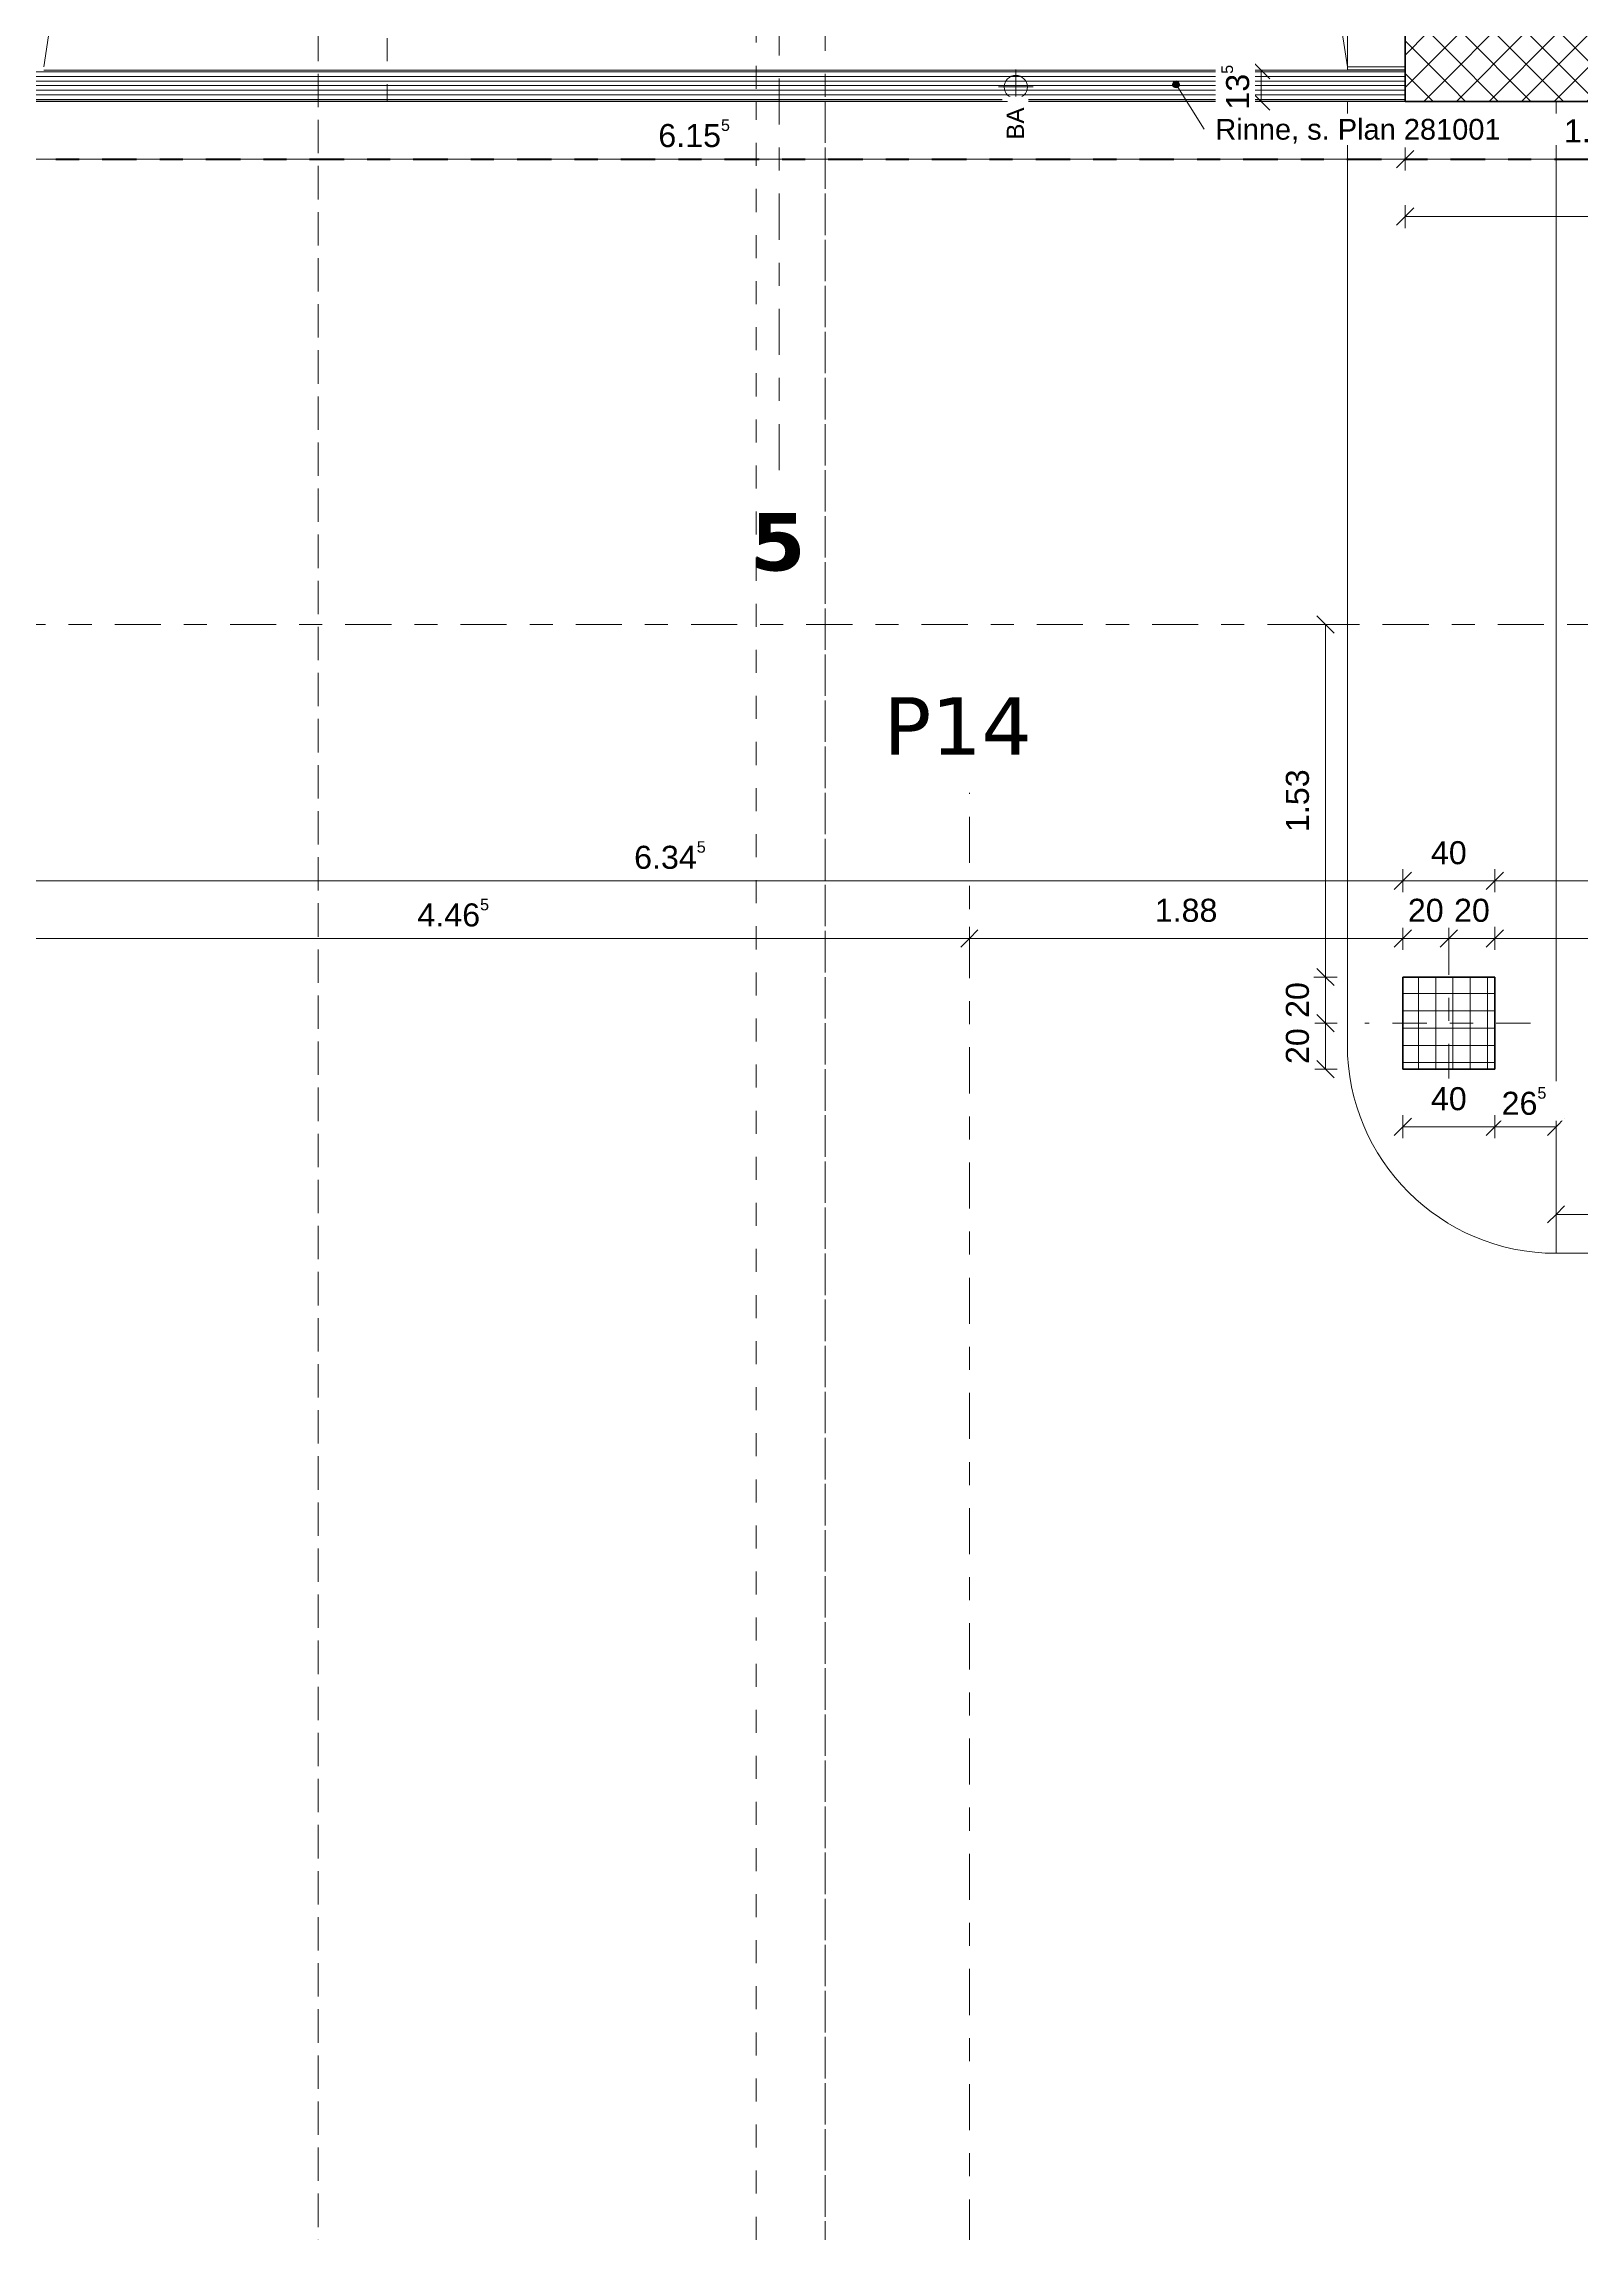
# Model space of a CAD drawing. Header units: metres. Extents: x -86 to 44, y -23 to 39.
# Drawn here: x -19.09 to -12.42, y -11.6 to -2.1 of the extents above; entities that cross this region are included whole.
import ezdxf

# ---------------------------------------------------------------- set-up
doc = ezdxf.new("R2010")
doc.units = ezdxf.units.M
for name, pattern in [('_Rasterlinie_', [0.375, 0.2, -0.05, 0.075, -0.05]), ('_Strichpunkt - Mittel_', [0.35, 0.15, -0.1, 0, -0.1]), ('_Verdeckte Linien_', [0.15, 0.1, -0.05]), ('Strichpunkt - Mittel', [0.35, 0.15, -0.1, 0, -0.1])]:
    doc.linetypes.add(name, pattern=pattern)
for name, color, linetype, lineweight in [('A-____-____-DIMS', 7, 'Continuous', 5), ('A-____-____-DIMS-50', 7, 'Continuous', 5), ('A-____-NOTE-TEXT', 7, 'Continuous', 9), ('A-DETL-____-HDLN', 7, '_Verdeckte Linien_', 9), ('A-DETL-____-THIN', 7, 'Continuous', 9), ('A-DETL-GENF-OTLN', 7, 'Continuous', 9), ('A-FLOR-____-OTLN', 7, 'Continuous', 9), ('A-WALL-____-MCUT', 7, 'Continuous', 35), ('A-WALL-____-PATT', 7, 'Continuous', 35), ('C-PRKG-____-OTLN', 7, 'Continuous', 9), ('M-EQPM-____-OTLN', 7, 'Continuous', 9), ('S-COLS-____-MCUT', 7, 'Continuous', 35), ('S-COLS-____-OTLN', 7, 'Continuous', 9), ('S-GRID-____-OTLN', 7, 'Continuous', 5), ('Text', 7, 'Continuous', 5)]:
    doc.layers.add(name, color=color, linetype=linetype, lineweight=lineweight)
for name, color, linetype, lineweight, true_color in [('A-____-MATC-OTLN', 7, 'Strichpunkt - Mittel', 40, 0x0080ff), ('A-DETL-____-OTLN', 5, 'Continuous', 9, 0x0000ff), ('S-GRID-____-IDEN', 7, 'Continuous', 9, 0x5555aa)]:
    doc.layers.add(name, color=color, linetype=linetype, lineweight=lineweight, true_color=true_color)
doc.styles.add('Arial', font='arial.ttf', dxfattribs={"height": 0.09})
doc.styles.add('Arial_1', font='arial.ttf', dxfattribs={"height": 0.1})
doc.styles.add('Arial_2', font='arial.ttf', dxfattribs={"height": 0.075})
doc.styles.add('Verdana_B', font='verdana.ttf', dxfattribs={"height": 0.25})
doc.dimstyles.new('SUB_Rohbau_fein_1', dxfattribs={"dimscale": 0.3048, "dimtxt": 0.102026, "dimasz": 0.246063, "dimexe": 0.164042, "dimexo": 0.0625, "dimgap": 0.123031, "dimtad": 1, "dimrnd": 0.005, "dimzin": 0, "dimdsep": 46, "dimtxsty": 'Arial_1', "dimblk1": 'OBLIQUE', "dimblk2": 'OBLIQUE', "dimsah": 1, "dimcen": 0.09, "dimazin": 0, "dimtfac": 1, "dimtdec": 4, "dimtix": 1, "dimtmove": 0, "dimatfit": 3, "dimfxl": 0.164042, "dimfxlon": 1, "dimtvp": 1, "dimtfill": 1, "dimtolj": 1, "dimtzin": 0, "dimarcsym": 2})
doc.dimstyles.new('SUB_Rohbau_fein_6', dxfattribs={"dimscale": 0.3048, "dimtxt": 0.102026, "dimasz": 0.246063, "dimexe": 0.164042, "dimexo": 0.0625, "dimgap": 0.123031, "dimtad": 1, "dimdec": 1, "dimlfac": 100, "dimrnd": 0.5, "dimdsep": 46, "dimtxsty": 'Arial_1', "dimblk1": 'OBLIQUE', "dimblk2": 'OBLIQUE', "dimsah": 1, "dimcen": 0.09, "dimazin": 0, "dimtfac": 1, "dimtdec": 4, "dimtix": 1, "dimtmove": 0, "dimatfit": 3, "dimfxl": 0.164042, "dimfxlon": 1, "dimtvp": 1, "dimtfill": 1, "dimtolj": 1, "dimtzin": 0, "dimarcsym": 2})
doc.dimstyles.new('SUB_Rohbau_fein_7', dxfattribs={"dimscale": 0.3048, "dimtxt": 0.102026, "dimasz": 0.246063, "dimexe": 0.164042, "dimexo": 0.0625, "dimgap": 0.123031, "dimtad": 1, "dimrnd": 0.005, "dimzin": 0, "dimdsep": 46, "dimtxsty": 'Arial_1', "dimblk1": 'OBLIQUE', "dimblk2": 'OBLIQUE', "dimsah": 1, "dimcen": 0.09, "dimazin": 0, "dimtfac": 1, "dimtdec": 4, "dimtix": 1, "dimtmove": 0, "dimatfit": 3, "dimfxl": 0.164042, "dimfxlon": 1, "dimtvp": 1, "dimtfill": 1, "dimtolj": 1, "dimtzin": 0, "dimarcsym": 2})
doc.dimstyles.new('SUB_Rohbau_fein_8', dxfattribs={"dimscale": 0.3048, "dimtxt": 0.102026, "dimasz": 0.246063, "dimexe": 0.164042, "dimexo": 0.0625, "dimgap": 0.123031, "dimtad": 1, "dimdec": 1, "dimlfac": 100, "dimrnd": 0.5, "dimdsep": 46, "dimtxsty": 'Arial_1', "dimblk1": 'OBLIQUE', "dimblk2": 'OBLIQUE', "dimsah": 1, "dimcen": 0.09, "dimazin": 0, "dimtfac": 1, "dimtdec": 4, "dimtix": 1, "dimtmove": 0, "dimatfit": 3, "dimfxl": 0.164042, "dimfxlon": 1, "dimtvp": 1, "dimtfill": 1, "dimtolj": 1, "dimtzin": 0, "dimarcsym": 2})
doc.dimstyles.new('SUB_Rohbau_fein_9', dxfattribs={"dimscale": 0.3048, "dimtxt": 0.102026, "dimasz": 0.246063, "dimexe": 0.164042, "dimexo": 0.0625, "dimgap": 0.123031, "dimtad": 1, "dimrnd": 0.005, "dimzin": 0, "dimdsep": 46, "dimtxsty": 'Arial_1', "dimblk1": 'OBLIQUE', "dimblk2": 'OBLIQUE', "dimsah": 1, "dimcen": 0.09, "dimazin": 0, "dimtfac": 1, "dimtdec": 4, "dimtix": 1, "dimtmove": 0, "dimatfit": 3, "dimfxl": 0.164042, "dimfxlon": 1, "dimtvp": 1, "dimtfill": 1, "dimtolj": 1, "dimtzin": 0, "dimarcsym": 2})
pattern_1 = [(45, (0, 0), (-0.0707107, 0.0707107), []), (135, (0, 0), (-0.0707107, -0.0707107), [])]

# ---------------------------------------------------------------- blocks, each defined once
blk = doc.blocks.new('PP_Parkplatz - 2650 x 5000-V93--01_UG_OK_FFB_AF')
at = {"layer": 'C-PRKG-____-OTLN', "color": 253, "true_color": 0x999999}
for p, q in [((-12.528, -7.3523), (-12.528, -2.3534)), ((-12.528, -2.3534), (-12.528, -7.3523)), ((-12.528, -7.3523), (-12.528, -2.3534)), ((-11.495, -2.3533), (-11.533, -2.3533)), ((-11.495, -2.3533), (-11.533, -2.3533)), ((-11.533, -2.3533), (-11.495, -2.3533)), ((-9.9729, -2.3533), (-11.4931, -2.3533)), ((-9.9729, -2.3533), (-11.4931, -2.3533)), ((-11.4931, -2.3533), (-9.9729, -2.3533)), ((-9.933, -2.3533), (-9.971, -2.3533)), ((-9.933, -2.3533), (-9.971, -2.3533)), ((-9.971, -2.3533), (-9.933, -2.3533)), ((-9.878, -2.3551), (-9.878, -2.3534)), ((-9.878, -7.3523), (-9.878, -2.3534)), ((-9.878, -2.3534), (-9.878, -2.3551)), ((-9.878, -7.3523), (-9.878, -2.3551)), ((-9.878, -2.3551), (-9.878, -7.3523)), ((-9.878, -7.3523), (-12.528, -7.3523)), ((-12.528, -7.3523), (-9.878, -7.3523)), ((-9.878, -7.3523), (-12.528, -7.3523)), ((-12.528, -7.3523), (-12.528, -7.3523)), ((-9.878, -7.3523), (-9.878, -7.3523))]:
    blk.add_line(p, q, dxfattribs=at)
blk = doc.blocks.new('Rampenpfeil - Geschnitten-31193017--01_UG_OK_FFB_AF')
at = {"layer": 'A-DETL-GENF-OTLN'}
for p, q in [((0, 5.655), (9.781, 4.1701)), ((0, 0), (9.781, 1.4849))]:
    blk.add_line(p, q, dxfattribs=at)
blk = doc.blocks.new('DIMBLOCK780--01_UG_OK_FFB_AF')
at = {"layer": 'A-____-____-DIMS-50'}
for p, q in [((-19.338, -2.6034), (-19.338, -2.5534)), ((-13.183, -2.6034), (-13.183, -2.5534)), ((-19.338, -2.6034), (-19.3755, -2.6409)), ((-19.338, -2.6034), (-19.3005, -2.5659)), ((-19.338, -2.6034), (-13.183, -2.6034)), ((-19.338, -2.6034), (-19.338, -2.6534)), ((-13.183, -2.6034), (-13.2205, -2.6409)), ((-13.183, -2.6034), (-13.1455, -2.5659)), ((-13.183, -2.6034), (-13.183, -2.6534))]:
    blk.add_line(p, q, dxfattribs=at)
at = {"layer": 'A-____-____-DIMS-50', "color": 0, "insert": (-16.4222, -2.4314), "char_height": 0.1, "width": 0.388091, "attachment_point": 1, "line_spacing_factor": 0.941778, "style": 'Arial_1', "bg_fill": 3, "box_fill_scale": 1.25, "bg_fill_color": 256, "bg_fill_true_color": 13158600, "bg_fill_transparency": 0}
blk.add_mtext('6.15\\A2\\H0.5x;\\S5^  ;\\H2x;', dxfattribs=at)
blk = doc.blocks.new('_Oblique')
at = {"color": 0, "linetype": 'ByBlock', "lineweight": -2}
blk.add_line((-0.5, -0.5), (0.5, 0.5), dxfattribs=at)
blk = doc.blocks.new('DIMBLOCK781--01_UG_OK_FFB_AF')
at = {"layer": 'A-____-____-DIMS-50'}
for p, q in [((-13.183, -2.6034), (-13.183, -2.5534)), ((-11.533, -2.6034), (-11.533, -2.5534)), ((-13.183, -2.6034), (-13.2205, -2.6409)), ((-13.183, -2.6034), (-13.1455, -2.5659)), ((-13.183, -2.6034), (-11.533, -2.6034)), ((-13.183, -2.6034), (-13.183, -2.6534)), ((-11.533, -2.6034), (-11.5705, -2.6409)), ((-11.533, -2.6034), (-11.4955, -2.5659)), ((-11.533, -2.6034), (-11.533, -2.6534))]:
    blk.add_line(p, q, dxfattribs=at)
at = {"layer": 'A-____-____-DIMS-50', "color": 0, "insert": (-12.4937, -2.4314), "char_height": 0.1, "width": 0.325653, "attachment_point": 1, "line_spacing_factor": 0.941778, "style": 'Arial_1', "bg_fill": 3, "box_fill_scale": 1.25, "bg_fill_color": 256, "bg_fill_true_color": 13158600, "bg_fill_transparency": 0}
blk.add_mtext('1.65', dxfattribs=at)
blk = doc.blocks.new('DIMBLOCK789--01_UG_OK_FFB_AF')
at = {"layer": 'A-____-____-DIMS-50'}
for p, q in [((-13.183, -2.8534), (-13.183, -2.8034)), ((-13.183, -2.8534), (-13.1455, -2.8159)), ((25.382, -2.8534), (25.382, -2.8034)), ((25.382, -2.8534), (25.4195, -2.8159)), ((-13.183, -2.8534), (-13.2205, -2.8909)), ((-13.183, -2.8534), (25.382, -2.8534)), ((-13.183, -2.8534), (-13.183, -2.9034)), ((25.382, -2.8534), (25.3445, -2.8909)), ((25.382, -2.8534), (25.382, -2.9034))]:
    blk.add_line(p, q, dxfattribs=at)
at = {"layer": 'A-____-____-DIMS-50', "color": 0, "insert": (5.899, -2.6814), "char_height": 0.1, "width": 0.481134, "attachment_point": 1, "line_spacing_factor": 0.941778, "style": 'Arial_1', "bg_fill": 3, "box_fill_scale": 1.25, "bg_fill_color": 256, "bg_fill_true_color": 13158600, "bg_fill_transparency": 0}
blk.add_mtext('38.56\\A2\\H0.5x;\\S5^  ;\\H2x;', dxfattribs=at)
blk = doc.blocks.new('DIMBLOCK1043--01_UG_OK_FFB_AF')
at = {"layer": 'A-____-____-DIMS-50'}
for p, q in [((-19.538, -5.7358), (-19.538, -5.6858)), ((-19.538, -5.7358), (-19.5005, -5.6983)), ((-13.193, -5.7358), (-13.193, -5.6858)), ((-13.193, -5.7358), (-13.1555, -5.6983)), ((-19.538, -5.7358), (-19.5755, -5.7733)), ((-19.538, -5.7358), (-13.193, -5.7358)), ((-19.538, -5.7358), (-19.538, -5.7858)), ((-13.193, -5.7358), (-13.2305, -5.7733)), ((-13.193, -5.7358), (-13.193, -5.7858))]:
    blk.add_line(p, q, dxfattribs=at)
at = {"layer": 'A-____-____-DIMS-50', "color": 0, "insert": (-16.5272, -5.5638), "char_height": 0.1, "width": 0.388091, "attachment_point": 1, "line_spacing_factor": 0.941778, "style": 'Arial_1', "bg_fill": 3, "box_fill_scale": 1.25, "bg_fill_color": 256, "bg_fill_true_color": 13158600, "bg_fill_transparency": 0}
blk.add_mtext('6.34\\A2\\H0.5x;\\S5^  ;\\H2x;', dxfattribs=at)
blk = doc.blocks.new('DIMBLOCK1044--01_UG_OK_FFB_AF')
at = {"layer": 'A-____-____-DIMS-50'}
for p, q in [((-13.193, -5.7358), (-13.193, -5.6858)), ((-13.193, -5.7358), (-13.1555, -5.6983)), ((-12.793, -5.7358), (-12.793, -5.6858)), ((-12.793, -5.7358), (-12.7555, -5.6983)), ((-13.193, -5.7358), (-13.2305, -5.7733)), ((-13.193, -5.7358), (-12.793, -5.7358)), ((-13.193, -5.7358), (-13.193, -5.7858)), ((-12.793, -5.7358), (-12.8305, -5.7733)), ((-12.793, -5.7358), (-12.793, -5.7858))]:
    blk.add_line(p, q, dxfattribs=at)
at = {"layer": 'A-____-____-DIMS-50', "color": 0, "insert": (-13.0706, -5.5638), "char_height": 0.1, "width": 0.186088, "attachment_point": 1, "line_spacing_factor": 0.941778, "style": 'Arial_1', "bg_fill": 3, "box_fill_scale": 1.25, "bg_fill_color": 256, "bg_fill_true_color": 13158600, "bg_fill_transparency": 0}
blk.add_mtext('40', dxfattribs=at)
blk = doc.blocks.new('DIMBLOCK1045--01_UG_OK_FFB_AF')
at = {"layer": 'A-____-____-DIMS-50'}
for p, q in [((-12.793, -5.7358), (-12.793, -5.6858)), ((-12.793, -5.7358), (-12.7555, -5.6983)), ((-3.603, -5.7358), (-3.603, -5.6858)), ((-3.603, -5.7358), (-3.5655, -5.6983)), ((-12.793, -5.7358), (-12.8305, -5.7733)), ((-12.793, -5.7358), (-3.603, -5.7358)), ((-12.793, -5.7358), (-12.793, -5.7858)), ((-3.603, -5.7358), (-3.6405, -5.7733)), ((-3.603, -5.7358), (-3.603, -5.7858))]:
    blk.add_line(p, q, dxfattribs=at)
at = {"layer": 'A-____-____-DIMS-50', "color": 0, "insert": (-8.3337, -5.5638), "char_height": 0.1, "width": 0.325653, "attachment_point": 1, "line_spacing_factor": 0.941778, "style": 'Arial_1', "bg_fill": 3, "box_fill_scale": 1.25, "bg_fill_color": 256, "bg_fill_true_color": 13158600, "bg_fill_transparency": 0}
blk.add_mtext('9.19', dxfattribs=at)
blk = doc.blocks.new('DIMBLOCK1066--01_UG_OK_FFB_AF')
at = {"layer": 'A-____-____-DIMS-50'}
for p, q in [((-19.538, -5.9858), (-19.538, -5.9358)), ((-19.538, -5.9858), (-19.5005, -5.9483)), ((-15.073, -5.9858), (-15.073, -5.9358)), ((-15.073, -5.9858), (-15.0355, -5.9483)), ((-19.538, -5.9858), (-19.5755, -6.0233)), ((-19.538, -5.9858), (-15.073, -5.9858)), ((-19.538, -5.9858), (-19.538, -6.0358)), ((-15.073, -5.9858), (-15.1105, -6.0233)), ((-15.073, -5.9858), (-15.073, -6.0358))]:
    blk.add_line(p, q, dxfattribs=at)
at = {"layer": 'A-____-____-DIMS-50', "color": 0, "insert": (-17.4672, -5.8138), "char_height": 0.1, "width": 0.388091, "attachment_point": 1, "line_spacing_factor": 0.941778, "style": 'Arial_1', "bg_fill": 3, "box_fill_scale": 1.25, "bg_fill_color": 256, "bg_fill_true_color": 13158600, "bg_fill_transparency": 0}
blk.add_mtext('4.46\\A2\\H0.5x;\\S5^  ;\\H2x;', dxfattribs=at)
blk = doc.blocks.new('DIMBLOCK1067--01_UG_OK_FFB_AF')
at = {"layer": 'A-____-____-DIMS-50'}
for p, q in [((-15.073, -5.9858), (-15.073, -5.9358)), ((-15.073, -5.9858), (-15.0355, -5.9483)), ((-13.193, -5.9858), (-13.193, -5.9358)), ((-13.193, -5.9858), (-13.1555, -5.9483)), ((-15.073, -5.9858), (-15.1105, -6.0233)), ((-15.073, -5.9858), (-13.193, -5.9858)), ((-15.073, -5.9858), (-15.073, -6.0358)), ((-13.193, -5.9858), (-13.2305, -6.0233)), ((-13.193, -5.9858), (-13.193, -6.0358))]:
    blk.add_line(p, q, dxfattribs=at)
at = {"layer": 'A-____-____-DIMS-50', "color": 0, "insert": (-14.2687, -5.8138), "char_height": 0.1, "width": 0.325653, "attachment_point": 1, "line_spacing_factor": 0.941778, "style": 'Arial_1', "bg_fill": 3, "box_fill_scale": 1.25, "bg_fill_color": 256, "bg_fill_true_color": 13158600, "bg_fill_transparency": 0}
blk.add_mtext('1.88', dxfattribs=at)
blk = doc.blocks.new('DIMBLOCK1068--01_UG_OK_FFB_AF')
at = {"layer": 'A-____-____-DIMS-50'}
for p, q in [((-13.193, -5.9858), (-13.193, -5.9358)), ((-13.193, -5.9858), (-13.1555, -5.9483)), ((-12.993, -5.9858), (-12.993, -5.9358)), ((-12.993, -5.9858), (-12.9555, -5.9483)), ((-13.193, -5.9858), (-13.2305, -6.0233)), ((-13.193, -5.9858), (-12.993, -5.9858)), ((-13.193, -5.9858), (-13.193, -6.0358)), ((-12.993, -5.9858), (-13.0305, -6.0233)), ((-12.993, -5.9858), (-12.993, -6.0358))]:
    blk.add_line(p, q, dxfattribs=at)
at = {"layer": 'A-____-____-DIMS-50', "color": 0, "insert": (-13.1706, -5.8138), "char_height": 0.1, "width": 0.186088, "attachment_point": 1, "line_spacing_factor": 0.941778, "style": 'Arial_1', "bg_fill": 3, "box_fill_scale": 1.25, "bg_fill_color": 256, "bg_fill_true_color": 13158600, "bg_fill_transparency": 0}
blk.add_mtext('20', dxfattribs=at)
blk = doc.blocks.new('DIMBLOCK1069--01_UG_OK_FFB_AF')
at = {"layer": 'A-____-____-DIMS-50'}
for p, q in [((-12.993, -5.9858), (-12.993, -5.9358)), ((-12.993, -5.9858), (-12.9555, -5.9483)), ((-12.793, -5.9858), (-12.793, -5.9358)), ((-12.793, -5.9858), (-12.7555, -5.9483)), ((-12.993, -5.9858), (-13.0305, -6.0233)), ((-12.993, -5.9858), (-12.793, -5.9858)), ((-12.993, -5.9858), (-12.993, -6.0358)), ((-12.793, -5.9858), (-12.8305, -6.0233)), ((-12.793, -5.9858), (-12.793, -6.0358))]:
    blk.add_line(p, q, dxfattribs=at)
at = {"layer": 'A-____-____-DIMS-50', "color": 0, "insert": (-12.9706, -5.8138), "char_height": 0.1, "width": 0.186088, "attachment_point": 1, "line_spacing_factor": 0.941778, "style": 'Arial_1', "bg_fill": 3, "box_fill_scale": 1.25, "bg_fill_color": 256, "bg_fill_true_color": 13158600, "bg_fill_transparency": 0}
blk.add_mtext('20', dxfattribs=at)
blk = doc.blocks.new('DIMBLOCK1070--01_UG_OK_FFB_AF')
at = {"layer": 'A-____-____-DIMS-50'}
for p, q in [((-12.793, -5.9858), (-12.793, -5.9358)), ((-12.793, -5.9858), (-12.7555, -5.9483)), ((-6.473, -5.9858), (-6.473, -5.9358)), ((-6.473, -5.9858), (-6.4355, -5.9483)), ((-12.793, -5.9858), (-12.8305, -6.0233)), ((-12.793, -5.9858), (-6.473, -5.9858)), ((-12.793, -5.9858), (-12.793, -6.0358)), ((-6.473, -5.9858), (-6.5105, -6.0233)), ((-6.473, -5.9858), (-6.473, -6.0358))]:
    blk.add_line(p, q, dxfattribs=at)
at = {"layer": 'A-____-____-DIMS-50', "color": 0, "insert": (-9.7687, -5.8138), "char_height": 0.1, "width": 0.325653, "attachment_point": 1, "line_spacing_factor": 0.941778, "style": 'Arial_1', "bg_fill": 3, "box_fill_scale": 1.25, "bg_fill_color": 256, "bg_fill_true_color": 13158600, "bg_fill_transparency": 0}
blk.add_mtext('6.32', dxfattribs=at)
blk = doc.blocks.new('DIMBLOCK1169--01_UG_OK_FFB_AF')
at = {"layer": 'A-____-____-DIMS-50'}
for p, q in [((-12.528, -7.1834), (-12.5655, -7.2209)), ((-12.528, -7.1834), (-12.528, -7.1334)), ((-12.528, -7.1834), (-12.4905, -7.1459)), ((-12.528, -7.1834), (-9.878, -7.1834)), ((-12.528, -7.1834), (-12.528, -7.2334)), ((-9.878, -7.1834), (-9.9155, -7.2209)), ((-9.878, -7.1834), (-9.878, -7.1334)), ((-9.878, -7.1834), (-9.8405, -7.1459)), ((-9.878, -7.1834), (-9.878, -7.2334))]:
    blk.add_line(p, q, dxfattribs=at)
at = {"layer": 'A-____-____-DIMS-50', "color": 0, "insert": (-11.3387, -7.0114), "char_height": 0.1, "width": 0.325653, "attachment_point": 1, "line_spacing_factor": 0.941778, "style": 'Arial_1', "bg_fill": 3, "box_fill_scale": 1.25, "bg_fill_color": 256, "bg_fill_true_color": 13158600, "bg_fill_transparency": 0}
blk.add_mtext('2.65', dxfattribs=at)
blk = doc.blocks.new('DIMBLOCK1780--01_UG_OK_FFB_AF')
at = {"layer": 'A-____-____-DIMS-50'}
for p, q in [((-13.193, -6.8034), (-13.2305, -6.8409)), ((-13.193, -6.8034), (-13.193, -6.7534)), ((-13.193, -6.8034), (-13.1555, -6.7659)), ((-13.193, -6.8034), (-12.793, -6.8034)), ((-13.193, -6.8034), (-13.193, -6.8534)), ((-12.793, -6.8034), (-12.8305, -6.8409)), ((-12.793, -6.8034), (-12.793, -6.7534)), ((-12.793, -6.8034), (-12.7555, -6.7659)), ((-12.793, -6.8034), (-12.793, -6.8534))]:
    blk.add_line(p, q, dxfattribs=at)
at = {"layer": 'A-____-____-DIMS-50', "color": 0, "insert": (-13.0706, -6.6314), "char_height": 0.1, "width": 0.186088, "attachment_point": 1, "line_spacing_factor": 0.941778, "style": 'Arial_1', "bg_fill": 3, "box_fill_scale": 1.25, "bg_fill_color": 256, "bg_fill_true_color": 13158600, "bg_fill_transparency": 0}
blk.add_mtext('40', dxfattribs=at)
blk = doc.blocks.new('DIMBLOCK1781--01_UG_OK_FFB_AF')
at = {"layer": 'A-____-____-DIMS-50'}
for p, q in [((-12.793, -6.8034), (-12.8305, -6.8409)), ((-12.793, -6.8034), (-12.793, -6.7534)), ((-12.793, -6.8034), (-12.7555, -6.7659)), ((-12.793, -6.8034), (-12.528, -6.8034)), ((-12.793, -6.8034), (-12.793, -6.8534)), ((-12.528, -6.8034), (-12.5655, -6.8409)), ((-12.528, -6.8034), (-12.528, -6.7534)), ((-12.528, -6.8034), (-12.4905, -6.7659)), ((-12.528, -6.8034), (-12.528, -6.8534))]:
    blk.add_line(p, q, dxfattribs=at)
at = {"layer": 'A-____-____-DIMS-50', "color": 0, "insert": (-12.7641, -6.6314), "char_height": 0.1, "width": 0.248525, "attachment_point": 1, "line_spacing_factor": 0.941778, "style": 'Arial_1', "bg_fill": 3, "box_fill_scale": 1.25, "bg_fill_color": 256, "bg_fill_true_color": 13158600, "bg_fill_transparency": 0}
blk.add_mtext('26\\A2\\H0.5x;\\S5^  ;\\H2x;', dxfattribs=at)
blk = doc.blocks.new('DIMBLOCK1864--01_UG_OK_FFB_AF')
at = {"layer": 'A-____-____-DIMS-50'}
for p, q in [((-13.528, -6.3534), (-13.578, -6.3534)), ((-13.528, -6.3534), (-13.5655, -6.3159)), ((-13.528, -6.5534), (-13.528, -6.3534)), ((-13.528, -6.3534), (-13.4905, -6.3909)), ((-13.528, -6.3534), (-13.478, -6.3534)), ((-13.528, -6.5534), (-13.5655, -6.5159)), ((-13.528, -6.5534), (-13.578, -6.5534)), ((-13.528, -6.5534), (-13.4905, -6.5909)), ((-13.528, -6.5534), (-13.478, -6.5534))]:
    blk.add_line(p, q, dxfattribs=at)
at = {"layer": 'A-____-____-DIMS-50', "color": 0, "insert": (-13.7, -6.531), "char_height": 0.1, "width": 0.186088, "attachment_point": 1, "rotation": 90, "line_spacing_factor": 0.941778, "style": 'Arial_1', "bg_fill": 3, "box_fill_scale": 1.25, "bg_fill_color": 256, "bg_fill_true_color": 13158600, "bg_fill_transparency": 0}
blk.add_mtext('20', dxfattribs=at)
blk = doc.blocks.new('DIMBLOCK1865--01_UG_OK_FFB_AF')
at = {"layer": 'A-____-____-DIMS-50'}
for p, q in [((-13.528, -6.1534), (-13.578, -6.1534)), ((-13.528, -6.1534), (-13.5655, -6.1159)), ((-13.528, -6.3534), (-13.528, -6.1534)), ((-13.528, -6.1534), (-13.4905, -6.1909)), ((-13.528, -6.1534), (-13.478, -6.1534)), ((-13.528, -6.3534), (-13.578, -6.3534)), ((-13.528, -6.3534), (-13.5655, -6.3159)), ((-13.528, -6.3534), (-13.4905, -6.3909)), ((-13.528, -6.3534), (-13.478, -6.3534))]:
    blk.add_line(p, q, dxfattribs=at)
at = {"layer": 'A-____-____-DIMS-50', "color": 0, "insert": (-13.7, -6.331), "char_height": 0.1, "width": 0.186088, "attachment_point": 1, "rotation": 90, "line_spacing_factor": 0.941778, "style": 'Arial_1', "bg_fill": 3, "box_fill_scale": 1.25, "bg_fill_color": 256, "bg_fill_true_color": 13158600, "bg_fill_transparency": 0}
blk.add_mtext('20', dxfattribs=at)
blk = doc.blocks.new('DIMBLOCK1866--01_UG_OK_FFB_AF')
at = {"layer": 'A-____-____-DIMS-50'}
for p, q in [((-13.528, -4.6234), (-13.578, -4.6234)), ((-13.528, -4.6234), (-13.5655, -4.5859)), ((-13.528, -6.1534), (-13.528, -4.6234)), ((-13.528, -4.6234), (-13.4905, -4.6609)), ((-13.528, -4.6234), (-13.478, -4.6234)), ((-13.528, -6.1534), (-13.578, -6.1534)), ((-13.528, -6.1534), (-13.5655, -6.1159)), ((-13.528, -6.1534), (-13.4905, -6.1909)), ((-13.528, -6.1534), (-13.478, -6.1534))]:
    blk.add_line(p, q, dxfattribs=at)
at = {"layer": 'A-____-____-DIMS-50', "color": 0, "insert": (-13.7, -5.5241), "char_height": 0.1, "width": 0.325653, "attachment_point": 1, "rotation": 90, "line_spacing_factor": 0.941778, "style": 'Arial_1', "bg_fill": 3, "box_fill_scale": 1.25, "bg_fill_color": 256, "bg_fill_true_color": 13158600, "bg_fill_transparency": 0}
blk.add_mtext('1.53', dxfattribs=at)
blk = doc.blocks.new('DIMBLOCK2074--01_UG_OK_FFB_AF')
at = {"layer": 'A-____-____-DIMS-50'}
for p, q in [((-13.8073, -2.2174), (-13.8448, -2.1799)), ((-13.8073, -2.2174), (-13.8573, -2.2174)), ((-13.8073, -2.3534), (-13.8073, -2.2174)), ((-13.8073, -2.2174), (-13.7698, -2.2549)), ((-13.8073, -2.2174), (-13.7573, -2.2174)), ((-13.8073, -2.3534), (-13.8573, -2.3534)), ((-13.8073, -2.3534), (-13.8448, -2.3159)), ((-13.8073, -2.3534), (-13.7698, -2.3909)), ((-13.8073, -2.3534), (-13.7573, -2.3534))]:
    blk.add_line(p, q, dxfattribs=at)
at = {"layer": 'A-____-____-DIMS-50', "color": 0, "insert": (-13.9793, -2.389), "char_height": 0.1, "width": 0.248525, "attachment_point": 1, "rotation": 90, "line_spacing_factor": 0.941778, "style": 'Arial_1', "bg_fill": 3, "box_fill_scale": 1.25, "bg_fill_color": 256, "bg_fill_true_color": 13158600, "bg_fill_transparency": 0}
blk.add_mtext('13\\A2\\H0.5x;\\S5^  ;\\H2x;', dxfattribs=at)

msp = doc.modelspace()

# ---------------------------------------------------------------- hatches: boundary and pattern name
at = {"layer": 'A-WALL-____-PATT', "lineweight": 9}
h = msp.add_hatch(dxfattribs=at)
h.set_pattern_fill('FP_1', color=256, style=0, pattern_type=2)
h.set_pattern_definition(pattern_1)
h.paths.add_polyline_path([(-13.183, -2.3534), (-12.983, -2.3534), (-12.983, -2.0534), (-13.183, -2.0534), (-13.183, -2.3523)])
h = msp.add_hatch(dxfattribs=at)
h.set_pattern_fill('FP_1', color=256, style=0, pattern_type=2)
h.set_pattern_definition(pattern_1)
h.paths.add_polyline_path([(-12.8065, -2.3534), (-11.533, -2.3533), (-11.533, -2.0534), (-12.983, -2.0534), (-12.983, -2.3534), (-12.8156, -2.3534)])
h.paths.add_polyline_path([(-9.86, -2.3534), (-3.528, -2.3532), (-3.528, -2.0534), (-9.933, -2.0534), (-9.933, -2.3534), (-9.878, -2.3534)])
h.paths.add_polyline_path([(-2.428, -2.3534), (-2.428, -2.0534), (-2.478, -2.0534), (-2.478, -2.3534)])
at = {"layer": 'M-EQPM-____-OTLN', "true_color": 0x787878}
h = msp.add_hatch(dxfattribs=at)
h.set_pattern_fill('FP_33', color=8, style=0, pattern_type=2)
h.set_pattern_definition([(0, (-16.261, -2.285), (0, 0.02), [])])
h.paths.add_polyline_path([(-19.338, -2.3523), (-13.183, -2.3523), (-13.183, -2.2173), (-19.338, -2.2173)])
at = {"layer": 'S-COLS-____-OTLN'}
h = msp.add_hatch(dxfattribs=at)
h.set_pattern_fill('FP_2', color=256, style=0, pattern_type=2)
h.set_pattern_definition([(0, (0, 0), (0, 0.075), []), (90, (0, 0), (-0.075, 5e-18), [])])
h.paths.add_polyline_path([(-12.8947, -6.5534), (-12.793, -6.5534), (-12.793, -6.1534), (-13.193, -6.1534), (-13.193, -6.5534)])
at = {"layer": 'Text'}
h = msp.add_hatch(color=256, dxfattribs=at)
edge = h.paths.add_edge_path()
edge.add_arc((-14.1764, -2.2795), 0.015, 0, 360)

# ---------------------------------------------------------------- linework, layer by layer
at = {"layer": 'A-____-NOTE-TEXT', "lineweight": 5}
for p, q in [((-14.8714, -2.2155), (-14.8714, -2.3655)), ((-14.9464, -2.2905), (-14.7964, -2.2905))]:
    msp.add_line(p, q, dxfattribs=at)
msp.add_circle((-14.8714, -2.2905), 0.05, dxfattribs=at)
at = {"layer": 'A-DETL-____-HDLN'}
for p, q in [((-17.898, -17.7334), (-17.898, 12.5216)), ((-17.898, 12.5216), (-17.898, -17.7334)), ((-17.598, 12.5216), (-17.598, -2.3534)), ((-15.998, 3.4016), (-15.998, -2.3534)), ((-15.698, -17.7334), (-15.698, 3.1516)), ((-15.998, -17.4334), (-15.998, -2.3534)), ((-15.698, -2.3534), (-15.698, -17.4334))]:
    msp.add_line(p, q, dxfattribs=at)
at = {"layer": 'A-DETL-____-OTLN', "color": 8, "linetype": '_Strichpunkt - Mittel_', "true_color": 0x808080}
for p, q in [((-12.993, -5.9934), (-12.993, -6.7134)), ((-12.638, -6.3534), (-13.358, -6.3534))]:
    msp.add_line(p, q, dxfattribs=at)
at = {"layer": 'A-DETL-____-THIN', "color": 9, "true_color": 0xc0c0c0}
msp.add_line((-13.433, -2.3534), (-13.433, -6.4473), dxfattribs=at)
msp.add_arc((-12.528, -6.4473), 0.905, 180, 270, dxfattribs=at)
at = {"layer": 'A-FLOR-____-OTLN'}
for p, q in [((-19.088, -2.2174), (-13.433, -2.2174)), ((-13.433, -2.2174), (-13.433, -2.2033)), ((-13.433, -2.2167), (-13.183, -2.2167)), ((-19.338, -2.3534), (-13.183, -2.3534)), ((-13.433, -2.3523), (-19.088, -2.3523)), ((-13.433, -2.3534), (-19.088, -2.3534)), ((-13.433, -2.3534), (-13.433, -2.3523))]:
    msp.add_line(p, q, dxfattribs=at)
at = {"layer": 'A-WALL-____-MCUT'}
for p, q in [((-13.183, -2.0534), (-13.183, -2.3534)), ((-13.183, -2.3534), (-11.533, -2.3534))]:
    msp.add_line(p, q, dxfattribs=at)
at = {"layer": 'M-EQPM-____-OTLN'}
for p, q in [((-13.183, -2.2169), (-13.433, -2.2169)), ((-13.433, -2.2169), (-13.183, -2.2169)), ((-13.183, -2.2173), (-13.433, -2.2173)), ((-19.338, -2.3523), (-13.183, -2.3523))]:
    msp.add_line(p, q, dxfattribs=at)
at = {"layer": 'S-COLS-____-MCUT'}
for p, q in [((-12.793, -6.1534), (-13.193, -6.1534)), ((-13.193, -6.1534), (-13.193, -6.5534)), ((-12.793, -6.5534), (-12.793, -6.1534)), ((-13.193, -6.5534), (-12.793, -6.5534))]:
    msp.add_line(p, q, dxfattribs=at)
at = {"layer": 'S-COLS-____-OTLN'}
for p, q in [((-13.433, 0.7611), (-13.433, -2.2033)), ((-13.433, -2.2033), (-13.183, -2.2033))]:
    msp.add_line(p, q, dxfattribs=at)
at = {"layer": 'S-GRID-____-OTLN', "color": 8, "linetype": '_Rasterlinie_', "true_color": 0x808080}
for p, q in [((-15.898, -3.9534), (-15.898, 34.9016)), ((-80.7802, -4.6234), (27.9515, -4.6234)), ((-15.073, -20.6582), (-15.073, -5.3534))]:
    msp.add_line(p, q, dxfattribs=at)
at = {"layer": 'Text'}
msp.add_circle((-14.1764, -2.2795), 0.015, dxfattribs=at)

# ---------------------------------------------------------------- block references
at = {"layer": 'A-DETL-GENF-OTLN', "rotation": 89.99999999999991}
msp.add_blockref('Rampenpfeil - Geschnitten-31193017--01_UG_OK_FFB_AF', (-13.433, -2.2033), dxfattribs=at)
at = {"layer": 'C-PRKG-____-OTLN', "color": 253, "true_color": 0x999999}
msp.add_blockref('PP_Parkplatz - 2650 x 5000-V93--01_UG_OK_FFB_AF', (0, 0), dxfattribs=at)

# ---------------------------------------------------------------- texts
at = {"layer": 'S-GRID-____-IDEN', "color": 8, "lineweight": 5, "true_color": 0x808080, "char_height": 0.25, "attachment_point": 1, "style": 'Verdana_B'}
for s, insert, width in [('\\fVerdana|b1|i0|c0|p34|;5', (-16.022, -4.1389), 0.296624), ('P14', (-15.445, -4.9389), 0.89789)]:
    msp.add_mtext(s, dxfattribs=dict(at, insert=insert, width=width))

# ---------------------------------------------------------------- next in the draw order: texts
at = {"layer": 'A-____-NOTE-TEXT', "lineweight": 5, "insert": (-14.9111, -2.5193), "char_height": 0.075, "width": 0.168354, "attachment_point": 1, "rotation": 90, "style": 'Arial_2', "bg_fill": 3, "box_fill_scale": 1.25, "bg_fill_color": 256, "bg_fill_true_color": 13158600, "bg_fill_transparency": 0}
msp.add_mtext('BA', dxfattribs=at)

# ---------------------------------------------------------------- next in the draw order: dimensions: what is measured, and where the dimension line sits
at = {"layer": 'A-____-____-DIMS'}
dim = msp.add_linear_dim(base=(-13.193, -5.7358), p1=(-19.538, -5.7858), p2=(-13.193, -5.7858), text='\\A1;6.34\\Q;{\\A1;{\\H0.5x;\\S5^ ;}}', dimstyle='SUB_Rohbau_fein_7', override={"dimpost": '<>', "dimfxl": 6.345}, dxfattribs=at)
dim.commit()
dim.dimension.update_dxf_attribs({"geometry": 'DIMBLOCK1043--01_UG_OK_FFB_AF', "text_midpoint": (-16.3655, -5.6472)})
dim = msp.add_linear_dim(base=(-13.528, -6.3534), p1=(-13.478, -6.5534), p2=(-13.478, -6.3534), angle=90, dimstyle='SUB_Rohbau_fein_8', override={"dimpost": '<>', "dimfxl": 0.2}, dxfattribs=at)
dim.commit()
dim.dimension.update_dxf_attribs({"geometry": 'DIMBLOCK1864--01_UG_OK_FFB_AF', "text_midpoint": (-13.6166, -6.4534)})
for base, p1, p2, dimstyle, override, picture, middle in [((-12.793, -6.8034), (-13.193, -6.7534), (-12.793, -6.7534), 'SUB_Rohbau_fein_8', {"dimpost": '<>', "dimfxl": 0.4}, 'DIMBLOCK1780--01_UG_OK_FFB_AF', (-12.993, -6.7149)), ((-9.878, -7.1834), (-12.528, -7.1334), (-9.878, -7.1334), 'SUB_Rohbau_fein_7', {"dimpost": '<>', "dimfxl": 2.65}, 'DIMBLOCK1169--01_UG_OK_FFB_AF', (-11.203, -7.0949))]:
    dim = msp.add_linear_dim(base=base, p1=p1, p2=p2, dimstyle=dimstyle, override=override, dxfattribs=at)
    dim.commit()
    dim.dimension.update_dxf_attribs({"geometry": picture, "text_midpoint": middle})

# ---------------------------------------------------------------- next in the draw order: linework, layer by layer
at = {"layer": 'S-GRID-____-OTLN', "color": 8, "linetype": '_Rasterlinie_', "true_color": 0x808080}
msp.add_line((-34.308, -2.3534), (27.9515, -2.3534), dxfattribs=at)

# ---------------------------------------------------------------- next in the draw order: dimensions: what is measured, and where the dimension line sits
at = {"layer": 'A-____-____-DIMS'}
for base, p1, p2, text, dimstyle, override, picture, middle in [((-13.183, -2.6034), (-19.338, -2.5534), (-13.183, -2.5534), '\\A1;6.15\\Q;{\\A1;{\\H0.5x;\\S5^ ;}}', 'SUB_Rohbau_fein_1', {"dimpost": '<>', "dimfxl": 6.155}, 'DIMBLOCK780--01_UG_OK_FFB_AF', (-16.2605, -2.5149)), ((-15.073, -5.9858), (-19.538, -6.0358), (-15.073, -5.9358), '\\A1;4.46\\Q;{\\A1;{\\H0.5x;\\S5^ ;}}', 'SUB_Rohbau_fein_7', {"dimpost": '<>', "dimfxl": 4.46612}, 'DIMBLOCK1066--01_UG_OK_FFB_AF', (-17.3055, -5.8973)), ((-12.528, -6.8034), (-12.793, -6.7534), (-12.528, -6.7534), '\\A1;26\\Q;{\\A1;{\\H0.5x;\\S5^ ;}}', 'SUB_Rohbau_fein_8', {"dimpost": '<>', "dimfxl": 0.265}, 'DIMBLOCK1781--01_UG_OK_FFB_AF', (-12.6605, -6.7149))]:
    dim = msp.add_linear_dim(base=base, p1=p1, p2=p2, text=text, dimstyle=dimstyle, override=override, dxfattribs=at)
    dim.commit()
    dim.dimension.update_dxf_attribs({"geometry": picture, "text_midpoint": middle})
dim = msp.add_linear_dim(base=(-12.793, -5.7358), p1=(-13.193, -5.7858), p2=(-12.793, -5.7858), dimstyle='SUB_Rohbau_fein_6', override={"dimpost": '<>', "dimfxl": 0.4}, dxfattribs=at)
dim.commit()
dim.dimension.update_dxf_attribs({"geometry": 'DIMBLOCK1044--01_UG_OK_FFB_AF', "text_midpoint": (-12.993, -5.6473)})
dim = msp.add_linear_dim(base=(-13.528, -6.1534), p1=(-13.478, -6.3534), p2=(-13.478, -6.1534), angle=90, dimstyle='SUB_Rohbau_fein_8', override={"dimpost": '<>', "dimfxl": 0.2}, dxfattribs=at)
dim.commit()
dim.dimension.update_dxf_attribs({"geometry": 'DIMBLOCK1865--01_UG_OK_FFB_AF', "text_midpoint": (-13.6166, -6.2534)})

# ---------------------------------------------------------------- next in the draw order: linework, layer by layer
at = {"layer": 'Text'}
msp.add_line((-14.1764, -2.2795), (-14.0547, -2.4744), dxfattribs=at)

# ---------------------------------------------------------------- next in the draw order: dimensions: what is measured, and where the dimension line sits
at = {"layer": 'A-____-____-DIMS'}
for base, p1, p2, dimstyle, override, picture, middle in [((-11.533, -2.6034), (-13.183, -2.5534), (-11.533, -2.5534), 'SUB_Rohbau_fein_1', {"dimpost": '<>', "dimfxl": 1.65}, 'DIMBLOCK781--01_UG_OK_FFB_AF', (-12.358, -2.5149)), ((-3.603, -5.7358), (-12.793, -5.7858), (-3.603, -5.7858), 'SUB_Rohbau_fein_7', {"dimpost": '<>', "dimfxl": 9.19}, 'DIMBLOCK1045--01_UG_OK_FFB_AF', (-8.198, -5.6473)), ((-13.193, -5.9858), (-15.073, -5.9358), (-13.193, -6.0358), 'SUB_Rohbau_fein_7', {"dimpost": '<>', "dimfxl": 1.882658}, 'DIMBLOCK1067--01_UG_OK_FFB_AF', (-14.133, -5.8973))]:
    dim = msp.add_linear_dim(base=base, p1=p1, p2=p2, dimstyle=dimstyle, override=override, dxfattribs=at)
    dim.commit()
    dim.dimension.update_dxf_attribs({"geometry": picture, "text_midpoint": middle})

# ---------------------------------------------------------------- next in the draw order: linework, layer by layer
at = {"layer": 'A-____-MATC-OTLN'}
msp.add_line((-85.8852, -2.6034), (43.9107, -2.6034), dxfattribs=at)

# ---------------------------------------------------------------- next in the draw order: texts
at = {"layer": 'Text', "insert": (-14.0057, -2.4294), "char_height": 0.09, "width": 1.495147, "attachment_point": 1, "style": 'Arial', "bg_fill": 3, "box_fill_scale": 1.25, "bg_fill_color": 256, "bg_fill_true_color": 13158600, "bg_fill_transparency": 0}
msp.add_mtext('Rinne, s. Plan 281001 ', dxfattribs=at)

# ---------------------------------------------------------------- next in the draw order: dimensions: what is measured, and where the dimension line sits
at = {"layer": 'A-____-____-DIMS'}
dim = msp.add_linear_dim(base=(25.382, -2.8534), p1=(-13.183, -2.8034), p2=(25.382, -2.8034), text='\\A1;38.56\\Q;{\\A1;{\\H0.5x;\\S5^ ;}}', dimstyle='SUB_Rohbau_fein_1', override={"dimpost": '<>', "dimfxl": 38.565}, dxfattribs=at)
dim.commit()
dim.dimension.update_dxf_attribs({"geometry": 'DIMBLOCK789--01_UG_OK_FFB_AF', "text_midpoint": (6.0995, -2.7649)})
dim = msp.add_linear_dim(base=(-13.528, -4.6234), p1=(-13.478, -6.1534), p2=(-13.578, -4.6234), angle=90, dimstyle='SUB_Rohbau_fein_9', override={"dimpost": '<>', "dimfxl": 1.533264}, dxfattribs=at)
dim.commit()
dim.dimension.update_dxf_attribs({"geometry": 'DIMBLOCK1866--01_UG_OK_FFB_AF', "text_midpoint": (-13.6166, -5.3884)})
dim = msp.add_linear_dim(base=(-12.993, -5.9858), p1=(-13.193, -6.0358), p2=(-12.993, -5.9358), dimstyle='SUB_Rohbau_fein_6', override={"dimpost": '<>', "dimfxl": 0.223607}, dxfattribs=at)
dim.commit()
dim.dimension.update_dxf_attribs({"geometry": 'DIMBLOCK1068--01_UG_OK_FFB_AF', "text_midpoint": (-13.093, -5.8973)})

# ---------------------------------------------------------------- next in the draw order: dimensions: what is measured, and where the dimension line sits
dim = msp.add_linear_dim(base=(-13.8073, -2.2174), p1=(-13.8573, -2.3534), p2=(-13.8573, -2.2174), angle=90, text='\\A1;13\\Q;{\\A1;{\\H0.5x;\\S5^ ;}}', dimstyle='SUB_Rohbau_fein_8', override={"dimpost": '<>', "dimfxl": 0.136057}, dxfattribs=at)
dim.commit()
dim.dimension.update_dxf_attribs({"geometry": 'DIMBLOCK2074--01_UG_OK_FFB_AF', "text_midpoint": (-13.8959, -2.2854)})
dim = msp.add_linear_dim(base=(-12.793, -5.9858), p1=(-12.993, -5.9358), p2=(-12.793, -6.0358), dimstyle='SUB_Rohbau_fein_6', override={"dimpost": '<>', "dimfxl": 0.223607}, dxfattribs=at)
dim.commit()
dim.dimension.update_dxf_attribs({"geometry": 'DIMBLOCK1069--01_UG_OK_FFB_AF', "text_midpoint": (-12.893, -5.8973)})

# ---------------------------------------------------------------- next in the draw order: dimensions: what is measured, and where the dimension line sits
dim = msp.add_linear_dim(base=(-6.473, -5.9858), p1=(-12.793, -6.0358), p2=(-6.473, -5.9358), dimstyle='SUB_Rohbau_fein_7', override={"dimpost": '<>', "dimfxl": 6.320791}, dxfattribs=at)
dim.commit()
dim.dimension.update_dxf_attribs({"geometry": 'DIMBLOCK1070--01_UG_OK_FFB_AF', "text_midpoint": (-9.633, -5.8972)})

doc.saveas('drawing.dxf')
